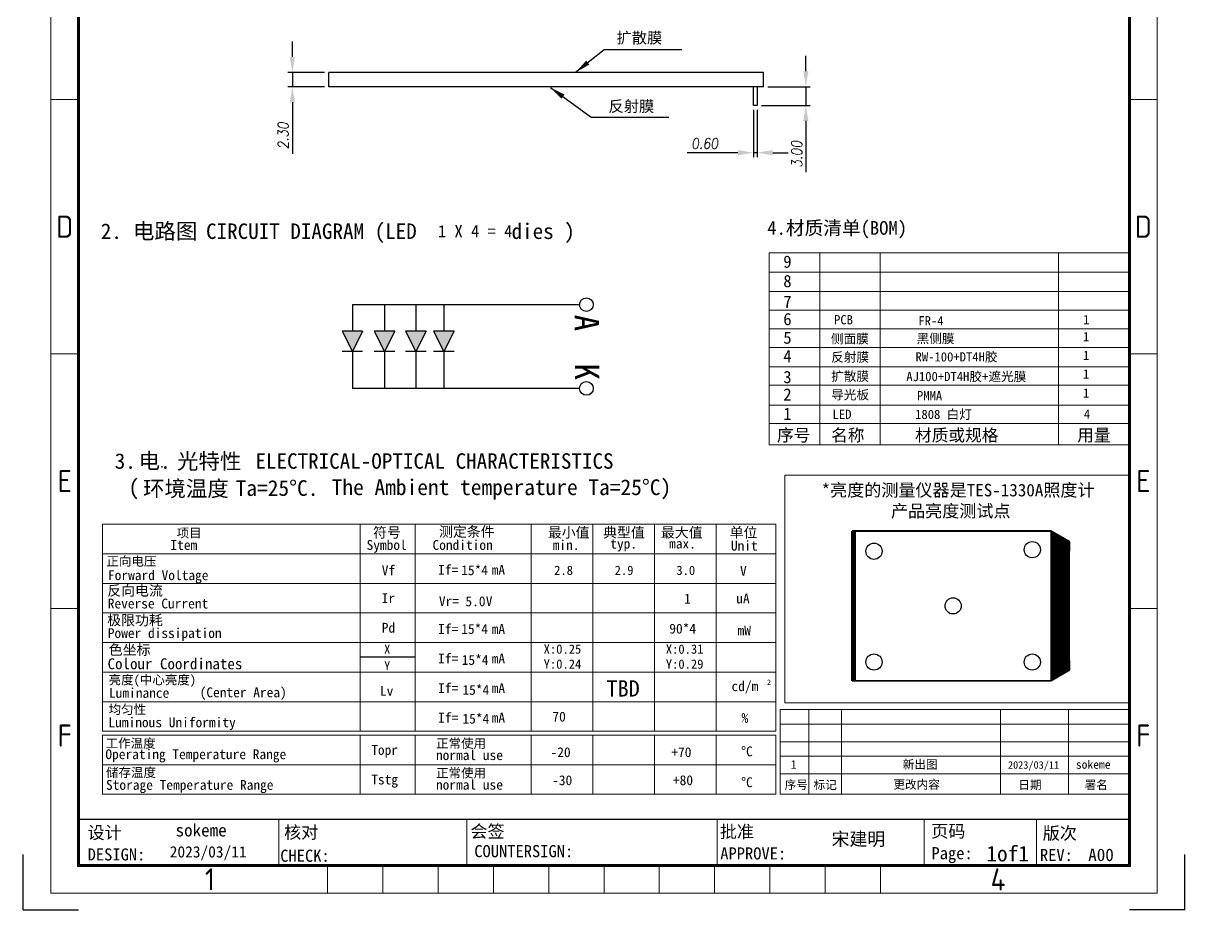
# Model space of a CAD drawing. Header units: millimetres. Extents: x -121 to 67, y 260 to 525.
# Drawn here: x -120.5 to 66.6, y 260.4 to 403.3 of the extents above; entities that cross this region are included whole.
import ezdxf
from ezdxf.enums import TextEntityAlignment as Align
from ezdxf.lldxf.tags import DXFTag

# ---------------------------------------------------------------- set-up
doc = ezdxf.new("R2010")
doc.units = ezdxf.units.MM
doc.layers.add('TEXT', color=5, linetype='Continuous', lineweight=15)
doc.layers.add('图框', color=63, linetype='Continuous', lineweight=9)
doc.styles.add('ISO Proportional', font='isocp.shx')
doc.styles.add('RD', font='ROMAND.shx')
doc.styles.add('ROMANS', font='romans.shx', dxfattribs={"width": 0.85, "oblique": 8})
doc.styles.add('STYLE1', font='')
doc.styles.get('STYLE1').set_extended_font_data('SimSun')
tags = doc.linetypes.add('CENTER2', pattern=[1.125, 0.75, -0.125, 0.125, -0.125]).pattern_tags.tags
tags[10:11] = [DXFTag(74, 4), DXFTag(75, 0), DXFTag(340, '0'), DXFTag(46, 1.0), DXFTag(50, 0.0), DXFTag(44, 0.0), DXFTag(45, 0.0)]
tags[8:9] = [DXFTag(74, 4), DXFTag(75, 0), DXFTag(340, '0'), DXFTag(46, 1.0), DXFTag(50, 0.0), DXFTag(44, 0.0), DXFTag(45, 0.0)]
tags[6:7] = [DXFTag(74, 4), DXFTag(75, 0), DXFTag(340, '0'), DXFTag(46, 1.0), DXFTag(50, 0.0), DXFTag(44, 0.0), DXFTag(45, 0.0)]
tags[4:5] = [DXFTag(74, 4), DXFTag(75, 0), DXFTag(340, '0'), DXFTag(46, 1.0), DXFTag(50, 0.0), DXFTag(44, 0.0), DXFTag(45, 0.0)]
doc.dimstyles.new('ISO-25', dxfattribs={"dimtxt": 2.5, "dimasz": 2.5, "dimexe": 1.25, "dimexo": 0.625, "dimtad": 1, "dimtxsty": 'Standard', "dimcen": 2.5, "dimadec": 0, "dimazin": 0, "dimtfac": 1, "dimtmove": 0, "dimatfit": 3, "dimfxl": 1, "dimarcsym": 0})
doc.dimstyles.new('ISO-25$0', dxfattribs={"dimtxt": 1.7, "dimasz": 2.5, "dimexe": 0.7, "dimexo": 0.7, "dimtad": 1, "dimzin": 1, "dimdsep": 46, "dimtxsty": 'ROMANS', "dimcen": 0.5, "dimclrd": 256, "dimclre": 256, "dimclrt": 256, "dimadec": 0, "dimazin": 0, "dimtp": 1.2, "dimtm": 1.2, "dimtfac": 1, "dimtmove": 0, "dimatfit": 3, "dimfxl": 0.5, "dimtolj": 1, "dimarcsym": 0})

# ---------------------------------------------------------------- blocks, each defined once
blk = doc.blocks.new('asdfasdgdfghghjgjhkhjklqwerwryeyturtuyzxcbxcvnbvbmnsfdgsfd')
at = {"const_width": 0.5}
blk.add_lwpolyline([(20.97, 289.91), (210.97, 289.91), (210.97, 12.91), (20.97, 12.91), (20.97, 289.91)], dxfattribs=at)
at = {"layer": 'Defpoints', "color": 132}
for p, q in [((10.97, 4.91), (10.97, 14.91)), ((220.97, 4.91), (220.97, 14.91)), ((10.97, 4.91), (20.97, 4.91)), ((220.97, 4.91), (210.97, 4.91))]:
    blk.add_line(p, q, dxfattribs=at)
at = {"layer": '图框'}
for p, q in [((15.97, 294.91), (15.97, 7.91)), ((215.97, 294.91), (215.97, 7.91)), ((20.97, 289.91), (20.97, 12.91)), ((210.97, 12.91), (210.97, 289.91)), ((15.97, 151.41), (20.97, 151.41)), ((210.97, 151.41), (215.97, 151.41)), ((20.97, 105.41), (15.97, 105.41)), ((215.97, 105.41), (210.97, 105.41)), ((20.97, 59.41), (15.97, 59.41)), ((215.97, 59.41), (210.97, 59.41)), ((20.97, 12.91), (210.97, 12.91)), ((65.97, 7.91), (65.97, 12.91)), ((75.97, 7.91), (75.97, 12.91)), ((85.97, 7.91), (85.97, 12.91)), ((95.97, 7.91), (95.97, 12.91)), ((105.97, 7.91), (105.97, 12.91)), ((115.97, 12.91), (115.97, 7.91)), ((125.97, 7.91), (125.97, 12.91)), ((135.97, 7.91), (135.97, 12.91)), ((145.97, 7.91), (145.97, 12.91)), ((155.97, 7.91), (155.97, 12.91)), ((165.97, 7.91), (165.97, 12.91)), ((215.97, 7.91), (15.97, 7.91)), ((65.97, 7.91), (165.97, 7.91))]:
    blk.add_line(p, q, dxfattribs=at)
at = {"layer": '图框', "style": 'ISO Proportional'}
for s, p in [('D', (18.47, 128.41)), ('D', (213.47, 128.41)), ('E', (18.47, 82.41)), ('E', (213.47, 82.41)), ('F', (18.47, 36.41)), ('F', (213.47, 36.41)), ('1', (44.72, 10.41)), ('4', (187.22, 10.41))]:
    blk.add_text(s, height=4, dxfattribs=at).set_placement(p, align=Align.MIDDLE)
blk = doc.blocks.new('*D30')
at = {"color": 6, "lineweight": -2}
for p, q in [((-77.15, 397.82), (-77.15, 400.32)), ((-71.96, 395.32), (-77.85, 395.32)), ((-77.15, 395.32), (-77.15, 393.02)), ((-71.96, 393.02), (-77.85, 393.02)), ((-77.15, 390.52), (-77.15, 382.23))]:
    blk.add_line(p, q, dxfattribs=at)
at = {"color": 6}
for points in [[(-77.56, 397.82), (-76.73, 397.82), (-77.15, 395.32)], [(-77.56, 390.52), (-76.73, 390.52), (-77.15, 393.02)]]:
    blk.add_solid(points, dxfattribs=at)
at = {"layer": 'Defpoints', "color": 0}
for p in [(-71.26, 395.32), (-77.15, 393.02), (-71.26, 393.02)]:
    blk.add_point(p, dxfattribs=at)
at = {"color": 3, "insert": (-78.62, 385.13), "char_height": 1.7, "attachment_point": 5, "rotation": 90, "style": 'ROMANS'}
blk.add_mtext('\\A1;2.30', dxfattribs=at)
blk = doc.blocks.new('*D31')
at = {"color": 6, "lineweight": -2}
for p, q in [((5.58, 395.52), (5.58, 398.02)), ((-0.56, 393.02), (6.28, 393.02)), ((5.58, 393.02), (5.58, 390.02)), ((-1.56, 390.02), (6.28, 390.02)), ((5.58, 387.52), (5.58, 379.28))]:
    blk.add_line(p, q, dxfattribs=at)
at = {"color": 6}
for points in [[(5.16, 395.52), (6, 395.52), (5.58, 393.02)], [(5.16, 387.52), (6, 387.52), (5.58, 390.02)]]:
    blk.add_solid(points, dxfattribs=at)
at = {"layer": 'Defpoints', "color": 0}
for p in [(-1.26, 393.02), (-2.26, 390.02), (5.58, 390.02)]:
    blk.add_point(p, dxfattribs=at)
at = {"color": 3, "insert": (4.11, 382.15), "char_height": 1.7, "attachment_point": 5, "rotation": 90, "style": 'ROMANS'}
blk.add_mtext('\\A1;3.00', dxfattribs=at)
blk = doc.blocks.new('*D32')
at = {"color": 6, "lineweight": -2}
for p, q in [((-2.86, 389.32), (-2.86, 381.7)), ((-2.26, 389.32), (-2.26, 381.7)), ((-5.36, 382.4), (-13.55, 382.4)), ((-2.26, 382.4), (-2.86, 382.4)), ((0.24, 382.4), (2.74, 382.4))]:
    blk.add_line(p, q, dxfattribs=at)
at = {"color": 6}
for points in [[(-5.36, 382.82), (-5.36, 381.98), (-2.86, 382.4)], [(0.24, 382.82), (0.24, 381.98), (-2.26, 382.4)]]:
    blk.add_solid(points, dxfattribs=at)
at = {"layer": 'Defpoints', "color": 0}
for p in [(-2.86, 390.02), (-2.26, 390.02), (-2.86, 382.4)]:
    blk.add_point(p, dxfattribs=at)
at = {"color": 3, "insert": (-10.71, 383.87), "char_height": 1.7, "attachment_point": 5, "style": 'ROMANS'}
blk.add_mtext('\\A1;0.60', dxfattribs=at)

msp = doc.modelspace()

# ---------------------------------------------------------------- hatches: boundary and pattern name
for points in [[(-67.474, 350.355), (-69.128, 353.663), (-65.82, 353.663)], [(-69.128, 353.663), (-65.82, 353.663), (-67.474, 350.355)], [(-69.128, 353.663), (-65.82, 353.663), (-67.474, 350.355)], [(-69.128, 353.663), (-65.82, 353.663), (-67.474, 350.355)], [(-69.128, 353.663), (-65.82, 353.663), (-67.474, 350.355)], [(-69.128, 353.663), (-65.82, 353.663), (-67.474, 350.355)], [(-69.128, 353.663), (-65.82, 353.663), (-67.474, 350.355)], [(-65.82, 353.663), (-67.474, 350.355), (-69.128, 353.663)], [(-62.288, 350.355), (-63.942, 353.663), (-60.634, 353.663)], [(-63.942, 353.663), (-60.634, 353.663), (-62.288, 350.355)], [(-63.942, 353.663), (-60.634, 353.663), (-62.288, 350.355)], [(-63.942, 353.663), (-60.634, 353.663), (-62.288, 350.355)], [(-63.942, 353.663), (-60.634, 353.663), (-62.288, 350.355)], [(-63.942, 353.663), (-60.634, 353.663), (-62.288, 350.355)], [(-63.942, 353.663), (-60.634, 353.663), (-62.288, 350.355)], [(-60.634, 353.663), (-62.288, 350.355), (-63.942, 353.663)], [(-57.248, 350.355), (-58.902, 353.663), (-55.594, 353.663)], [(-58.902, 353.663), (-55.594, 353.663), (-57.248, 350.355)], [(-58.902, 353.663), (-55.594, 353.663), (-57.248, 350.355)], [(-58.902, 353.663), (-55.594, 353.663), (-57.248, 350.355)], [(-58.902, 353.663), (-55.594, 353.663), (-57.248, 350.355)], [(-58.902, 353.663), (-55.594, 353.663), (-57.248, 350.355)], [(-58.902, 353.663), (-55.594, 353.663), (-57.248, 350.355)], [(-55.594, 353.663), (-57.248, 350.355), (-58.902, 353.663)], [(-52.748, 350.355), (-54.402, 353.663), (-51.094, 353.663)], [(-54.402, 353.663), (-51.094, 353.663), (-52.748, 350.355)], [(-54.402, 353.663), (-51.094, 353.663), (-52.748, 350.355)], [(-54.402, 353.663), (-51.094, 353.663), (-52.748, 350.355)], [(-54.402, 353.663), (-51.094, 353.663), (-52.748, 350.355)], [(-54.402, 353.663), (-51.094, 353.663), (-52.748, 350.355)], [(-54.402, 353.663), (-51.094, 353.663), (-52.748, 350.355)], [(-51.094, 353.663), (-52.748, 350.355), (-54.402, 353.663)]]:
    msp.add_hatch(color=256).paths.add_polyline_path(points)
h = msp.add_hatch()
h.set_pattern_fill('ANSI31', color=256, scale=0.05, angle=-90, style=0)
h.set_pattern_definition([(315, (-153.98834, 430.56841), (0.1122532, 0.1122532), [])])
h.paths.add_polyline_path([(13.557, 321.433), (13.057, 321.433), (13.057, 297.333), (13.557, 297.333)])
h = msp.add_hatch()
h.set_pattern_fill('ANSI37', color=5, scale=0.05, angle=-90, style=0)
h.set_pattern_definition([(315, (-153.98834, 430.56841), (0.1122532, 0.1122532), []), (45, (-153.98834, 430.56841), (-0.1122532, 0.1122532), [])])
h.paths.add_polyline_path([(48.057, 318.183), (47.557, 318.183), (47.557, 318.983), (47.232, 318.983), (47.232, 318.008, 0.6666667), (47.232, 315.758), (47.232, 313.008, 0.6666667), (47.232, 310.758), (47.232, 308.008, 0.6666667), (47.232, 305.758), (47.232, 303.008, 0.6666667), (47.232, 300.758), (47.232, 299.783), (47.557, 299.783), (47.557, 300.583), (48.057, 300.583)], flags=17)
h.paths.add_polyline_path([(45.057, 297.333), (48.057, 299.083), (48.057, 300.583), (47.557, 300.583), (47.557, 299.783), (47.232, 299.783), (47.232, 300.758, -0.6666667), (47.232, 303.008), (47.232, 305.758, -0.6666667), (47.232, 308.008), (47.232, 310.758, -0.6666667), (47.232, 313.008), (47.232, 315.758, -0.6666667), (47.232, 318.008), (47.232, 318.983), (47.557, 318.983), (47.557, 318.183), (48.057, 318.183), (48.057, 319.683), (45.057, 321.433)])

# ---------------------------------------------------------------- linework, layer by layer
for p, q in [((-1.264, 395.322), (-71.264, 395.322)), ((-71.264, 393.022), (-71.264, 395.322)), ((-1.264, 393.022), (-1.264, 395.322)), ((-1.264, 393.022), (-71.264, 393.022)), ((-2.864, 390.022), (-2.864, 393.022)), ((-2.264, 393.022), (-2.264, 390.022)), ((-2.264, 390.022), (-2.864, 390.022)), ((-67.474, 357.912), (-30.881, 357.912)), ((-67.474, 357.912), (-67.474, 353.663)), ((-67.474, 357.912), (-67.474, 353.663)), ((-67.474, 357.912), (-67.474, 353.663)), ((-67.474, 357.912), (-67.474, 353.663)), ((-67.474, 357.912), (-67.474, 353.663)), ((-67.474, 357.912), (-67.474, 353.663)), ((-67.474, 357.912), (-67.474, 353.663)), ((-67.474, 357.912), (-67.474, 353.663)), ((-62.288, 357.912), (-62.288, 353.663)), ((-62.288, 357.912), (-62.288, 353.663)), ((-62.288, 357.912), (-62.288, 353.663)), ((-62.288, 357.912), (-62.288, 353.663)), ((-62.288, 357.912), (-62.288, 353.663)), ((-62.288, 357.912), (-62.288, 353.663)), ((-62.288, 357.912), (-62.288, 353.663)), ((-62.288, 357.912), (-62.288, 353.663)), ((-57.248, 357.912), (-57.248, 353.663)), ((-57.248, 357.912), (-57.248, 353.663)), ((-57.248, 357.912), (-57.248, 353.663)), ((-57.248, 357.912), (-57.248, 353.663)), ((-57.248, 357.912), (-57.248, 353.663)), ((-57.248, 357.912), (-57.248, 353.663)), ((-57.248, 357.912), (-57.248, 353.663)), ((-57.248, 357.912), (-57.248, 353.663)), ((-52.748, 357.912), (-52.748, 353.663)), ((-52.748, 357.912), (-52.748, 353.663)), ((-52.748, 357.912), (-52.748, 353.663)), ((-52.748, 357.912), (-52.748, 353.663)), ((-52.748, 357.912), (-52.748, 353.663)), ((-52.748, 357.912), (-52.748, 353.663)), ((-52.748, 357.912), (-52.748, 353.663)), ((-52.748, 357.912), (-52.748, 353.663)), ((-65.82, 353.663), (-69.128, 353.663)), ((-69.128, 353.663), (-67.474, 350.355)), ((-69.128, 353.663), (-67.474, 350.355)), ((-65.82, 353.663), (-69.128, 353.663)), ((-65.82, 353.663), (-69.128, 353.663)), ((-69.128, 353.663), (-67.474, 350.355)), ((-69.128, 353.663), (-67.474, 350.355)), ((-65.82, 353.663), (-69.128, 353.663)), ((-65.82, 353.663), (-69.128, 353.663)), ((-69.128, 353.663), (-67.474, 350.355)), ((-69.128, 353.663), (-67.474, 350.355)), ((-65.82, 353.663), (-69.128, 353.663)), ((-65.82, 353.663), (-69.128, 353.663)), ((-69.128, 353.663), (-67.474, 350.355)), ((-69.128, 353.663), (-67.474, 350.355)), ((-65.82, 353.663), (-69.128, 353.663)), ((-65.82, 353.663), (-67.474, 350.355)), ((-65.82, 353.663), (-67.474, 350.355)), ((-65.82, 353.663), (-67.474, 350.355)), ((-65.82, 353.663), (-67.474, 350.355)), ((-65.82, 353.663), (-67.474, 350.355)), ((-65.82, 353.663), (-67.474, 350.355)), ((-65.82, 353.663), (-67.474, 350.355)), ((-65.82, 353.663), (-67.474, 350.355)), ((-60.634, 353.663), (-63.942, 353.663)), ((-63.942, 353.663), (-62.288, 350.355)), ((-63.942, 353.663), (-62.288, 350.355)), ((-60.634, 353.663), (-63.942, 353.663)), ((-60.634, 353.663), (-63.942, 353.663)), ((-63.942, 353.663), (-62.288, 350.355)), ((-63.942, 353.663), (-62.288, 350.355)), ((-60.634, 353.663), (-63.942, 353.663)), ((-60.634, 353.663), (-63.942, 353.663)), ((-63.942, 353.663), (-62.288, 350.355)), ((-63.942, 353.663), (-62.288, 350.355)), ((-60.634, 353.663), (-63.942, 353.663)), ((-60.634, 353.663), (-63.942, 353.663)), ((-63.942, 353.663), (-62.288, 350.355)), ((-63.942, 353.663), (-62.288, 350.355)), ((-60.634, 353.663), (-63.942, 353.663)), ((-60.634, 353.663), (-62.288, 350.355)), ((-60.634, 353.663), (-62.288, 350.355)), ((-60.634, 353.663), (-62.288, 350.355)), ((-60.634, 353.663), (-62.288, 350.355)), ((-60.634, 353.663), (-62.288, 350.355)), ((-60.634, 353.663), (-62.288, 350.355)), ((-60.634, 353.663), (-62.288, 350.355)), ((-60.634, 353.663), (-62.288, 350.355)), ((-55.594, 353.663), (-58.902, 353.663)), ((-58.902, 353.663), (-57.248, 350.355)), ((-58.902, 353.663), (-57.248, 350.355)), ((-55.594, 353.663), (-58.902, 353.663)), ((-55.594, 353.663), (-58.902, 353.663)), ((-58.902, 353.663), (-57.248, 350.355)), ((-58.902, 353.663), (-57.248, 350.355)), ((-55.594, 353.663), (-58.902, 353.663)), ((-55.594, 353.663), (-58.902, 353.663)), ((-58.902, 353.663), (-57.248, 350.355)), ((-58.902, 353.663), (-57.248, 350.355)), ((-55.594, 353.663), (-58.902, 353.663)), ((-55.594, 353.663), (-58.902, 353.663)), ((-58.902, 353.663), (-57.248, 350.355)), ((-58.902, 353.663), (-57.248, 350.355)), ((-55.594, 353.663), (-58.902, 353.663)), ((-55.594, 353.663), (-57.248, 350.355)), ((-55.594, 353.663), (-57.248, 350.355)), ((-55.594, 353.663), (-57.248, 350.355)), ((-55.594, 353.663), (-57.248, 350.355)), ((-55.594, 353.663), (-57.248, 350.355)), ((-55.594, 353.663), (-57.248, 350.355)), ((-55.594, 353.663), (-57.248, 350.355)), ((-55.594, 353.663), (-57.248, 350.355)), ((-51.094, 353.663), (-54.402, 353.663)), ((-54.402, 353.663), (-52.748, 350.355)), ((-54.402, 353.663), (-52.748, 350.355)), ((-51.094, 353.663), (-54.402, 353.663)), ((-51.094, 353.663), (-54.402, 353.663)), ((-54.402, 353.663), (-52.748, 350.355)), ((-54.402, 353.663), (-52.748, 350.355)), ((-51.094, 353.663), (-54.402, 353.663)), ((-51.094, 353.663), (-54.402, 353.663)), ((-54.402, 353.663), (-52.748, 350.355)), ((-54.402, 353.663), (-52.748, 350.355)), ((-51.094, 353.663), (-54.402, 353.663)), ((-51.094, 353.663), (-54.402, 353.663)), ((-54.402, 353.663), (-52.748, 350.355)), ((-54.402, 353.663), (-52.748, 350.355)), ((-51.094, 353.663), (-54.402, 353.663)), ((-51.094, 353.663), (-52.748, 350.355)), ((-51.094, 353.663), (-52.748, 350.355)), ((-51.094, 353.663), (-52.748, 350.355)), ((-51.094, 353.663), (-52.748, 350.355)), ((-51.094, 353.663), (-52.748, 350.355)), ((-51.094, 353.663), (-52.748, 350.355)), ((-51.094, 353.663), (-52.748, 350.355)), ((-51.094, 353.663), (-52.748, 350.355)), ((-65.82, 350.355), (-69.128, 350.355)), ((-65.82, 350.355), (-69.128, 350.355)), ((-65.82, 350.355), (-69.128, 350.355)), ((-65.82, 350.355), (-69.128, 350.355)), ((-65.82, 350.355), (-69.128, 350.355)), ((-65.82, 350.355), (-69.128, 350.355)), ((-65.82, 350.355), (-69.128, 350.355)), ((-65.82, 350.355), (-69.128, 350.355)), ((-67.474, 350.355), (-67.474, 344.414)), ((-67.474, 350.355), (-67.474, 344.414)), ((-67.474, 350.355), (-67.474, 344.414)), ((-67.474, 350.355), (-67.474, 344.414)), ((-67.474, 350.355), (-67.474, 344.414)), ((-67.474, 350.355), (-67.474, 344.414)), ((-67.474, 350.355), (-67.474, 344.414)), ((-67.474, 350.355), (-67.474, 344.414)), ((-60.634, 350.355), (-63.942, 350.355)), ((-60.634, 350.355), (-63.942, 350.355)), ((-60.634, 350.355), (-63.942, 350.355)), ((-60.634, 350.355), (-63.942, 350.355)), ((-60.634, 350.355), (-63.942, 350.355)), ((-60.634, 350.355), (-63.942, 350.355)), ((-60.634, 350.355), (-63.942, 350.355)), ((-60.634, 350.355), (-63.942, 350.355)), ((-62.288, 350.355), (-62.288, 344.414)), ((-62.288, 350.355), (-62.288, 344.414)), ((-62.288, 350.355), (-62.288, 344.414)), ((-62.288, 350.355), (-62.288, 344.414)), ((-62.288, 350.355), (-62.288, 344.414)), ((-62.288, 350.355), (-62.288, 344.414)), ((-62.288, 350.355), (-62.288, 344.414)), ((-62.288, 350.355), (-62.288, 344.414)), ((-55.594, 350.355), (-58.902, 350.355)), ((-55.594, 350.355), (-58.902, 350.355)), ((-55.594, 350.355), (-58.902, 350.355)), ((-55.594, 350.355), (-58.902, 350.355)), ((-55.594, 350.355), (-58.902, 350.355)), ((-55.594, 350.355), (-58.902, 350.355)), ((-55.594, 350.355), (-58.902, 350.355)), ((-55.594, 350.355), (-58.902, 350.355)), ((-57.248, 350.355), (-57.248, 344.414)), ((-57.248, 350.355), (-57.248, 344.414)), ((-57.248, 350.355), (-57.248, 344.414)), ((-57.248, 350.355), (-57.248, 344.414)), ((-57.248, 350.355), (-57.248, 344.414)), ((-57.248, 350.355), (-57.248, 344.414)), ((-57.248, 350.355), (-57.248, 344.414)), ((-57.248, 350.355), (-57.248, 344.414)), ((-51.094, 350.355), (-54.402, 350.355)), ((-51.094, 350.355), (-54.402, 350.355)), ((-51.094, 350.355), (-54.402, 350.355)), ((-51.094, 350.355), (-54.402, 350.355)), ((-51.094, 350.355), (-54.402, 350.355)), ((-51.094, 350.355), (-54.402, 350.355)), ((-51.094, 350.355), (-54.402, 350.355)), ((-51.094, 350.355), (-54.402, 350.355)), ((-52.748, 350.355), (-52.748, 344.414)), ((-52.748, 350.355), (-52.748, 344.414)), ((-52.748, 350.355), (-52.748, 344.414)), ((-52.748, 350.355), (-52.748, 344.414)), ((-52.748, 350.355), (-52.748, 344.414)), ((-52.748, 350.355), (-52.748, 344.414)), ((-52.748, 350.355), (-52.748, 344.414)), ((-52.748, 350.355), (-52.748, 344.414)), ((-30.881, 344.414), (-67.474, 344.414)), ((13.057, 297.333), (13.057, 321.433)), ((13.057, 321.433), (45.057, 321.433)), ((13.557, 297.333), (13.557, 321.433)), ((45.057, 321.433), (45.057, 297.333)), ((48.057, 319.683), (45.057, 321.433)), ((47.232, 318.983), (47.232, 318.008)), ((47.557, 318.983), (47.232, 318.983)), ((47.557, 318.983), (47.557, 318.183)), ((48.057, 318.183), (47.557, 318.183)), ((48.057, 319.683), (48.057, 318.183)), ((48.057, 300.583), (48.057, 318.183)), ((47.232, 315.758), (47.232, 313.008)), ((47.232, 310.758), (47.232, 308.008)), ((47.232, 305.758), (47.232, 303.008)), ((47.232, 300.758), (47.232, 299.783)), ((47.557, 299.783), (47.232, 299.783)), ((47.557, 300.583), (47.557, 299.783)), ((48.057, 300.583), (47.557, 300.583)), ((48.057, 300.583), (48.057, 299.083)), ((48.057, 299.083), (45.057, 297.333)), ((45.057, 297.333), (13.057, 297.333))]:
    msp.add_line(p, q)
at = {"color": 0}
for p, q in [((57.714, 366.258), (57.714, 335.315)), ((-66.197, 301.155), (-57.373, 301.155))]:
    msp.add_line(p, q, dxfattribs=at)
at = {"color": 5}
msp.add_line((57.714, 330.45), (57.714, 293.764), dxfattribs=at)
at = {"color": 3, "linetype": 'CENTER2'}
for p, q in [((12.982, 297.333), (12.982, 321.433)), ((13.057, 321.508), (45.057, 321.508)), ((48.095, 319.748), (45.095, 321.498)), ((48.095, 299.019), (45.095, 297.269)), ((45.057, 297.258), (13.057, 297.258))]:
    msp.add_line(p, q, dxfattribs=at)
at = {"color": 4}
msp.add_line((57.714, 292.687), (57.714, 279.031), dxfattribs=at)
for centre, radius in [((-29.778, 357.912), 1.103), ((-29.778, 344.414), 1.103), ((16.557, 318.185), 1.304), ((42.057, 318.433), 1.304), ((29.307, 309.383), 1.304), ((16.557, 300.333), 1.304), ((42.057, 300.333), 1.304)]:
    msp.add_circle(centre, radius)
for centre in [(47.701, 316.883), (47.701, 311.883), (47.701, 306.883), (47.701, 301.883)]:
    msp.add_arc(centre, 1.219, 112.61986, 247.38014)
at = {"layer": 'TEXT', "color": 0}
msp.add_line((-28.744, 288.559), (-28.744, 279.031), dxfattribs=at)
at = {"layer": 'TEXT', "color": 0, "lineweight": 15}
for p, q in [((-79.322, 274.94), (-79.322, 267.546)), ((-49.046, 274.94), (-49.046, 267.546)), ((-8.692, 274.94), (-8.692, 267.546)), ((24.631, 274.94), (24.631, 267.546)), ((42.731, 267.546), (42.731, 274.94))]:
    msp.add_line(p, q, dxfattribs=at)
at = {"layer": 'TEXT', "color": 0}
for points in [[(-98.168, 331.652), (-98.202, 331.796), (-98.225, 331.823), (-98.072, 331.776), (-98.051, 331.725)], [(57.714, 330.45), (2.218, 330.45), (2.218, 293.764), (57.714, 293.764)], [(-107.76, 322.535), (-107.76, 289.187)], [(-107.76, 322.535), (0.759, 322.535)], [(-66.197, 322.535), (-66.197, 289.187)], [(-57.373, 322.535), (-57.373, 289.187)], [(-38.655, 322.535), (-38.655, 289.187)], [(-28.744, 322.535), (-28.744, 289.187)], [(-18.799, 322.535), (-18.799, 289.187)], [(-8.854, 322.535), (-8.854, 289.187)], [(-8.854, 322.535), (-8.854, 289.187)], [(0.759, 322.535), (0.759, 289.187)], [(-107.76, 317.771), (0.759, 317.771)], [(-107.76, 313.007), (0.759, 313.007)], [(-107.76, 308.243), (0.759, 308.243)], [(-107.76, 303.479), (0.759, 303.479)], [(-107.76, 298.715), (0.759, 298.715)], [(-107.76, 293.951), (0.759, 293.951)], [(-107.76, 289.187), (0.759, 289.187)], [(-107.76, 288.559), (-107.76, 279.031)], [(-107.76, 288.559), (0.759, 288.559)], [(-66.197, 288.514), (-66.197, 278.986)], [(-57.373, 288.559), (-57.373, 279.031)], [(-38.655, 288.559), (-38.655, 279.031)], [(-18.799, 288.559), (-18.799, 279.031)], [(-8.854, 288.559), (-8.854, 279.031)], [(0.759, 288.559), (0.759, 279.031)], [(-107.76, 283.795), (0.759, 283.795)], [(-107.76, 279.031), (0.759, 279.031)]]:
    msp.add_lwpolyline(points, dxfattribs=at)
at = {"layer": 'TEXT', "color": 0, "lineweight": 15, "const_width": 0.178}
msp.add_lwpolyline([(-111.487, 274.988), (57.715, 274.988)], dxfattribs=at)
at = {"layer": '图框', "color": 0}
for p, q in [((-0.352, 366.258), (57.714, 366.258)), ((-0.352, 335.315), (-0.352, 366.258)), ((7.82, 335.315), (7.82, 366.258)), ((17.536, 335.315), (17.536, 366.258)), ((46.258, 335.315), (46.258, 366.258)), ((-0.352, 363.137), (57.714, 363.137)), ((-0.352, 360.016), (57.714, 360.016)), ((-0.352, 357.041), (57.714, 357.041)), ((-0.352, 354.005), (57.714, 354.005)), ((-0.352, 351.03), (57.714, 351.03)), ((-0.352, 347.909), (57.714, 347.909)), ((-0.352, 344.934), (57.714, 344.934)), ((-0.352, 341.727), (57.714, 341.727)), ((-0.352, 338.752), (57.714, 338.752)), ((-0.352, 335.315), (57.714, 335.315))]:
    msp.add_line(p, q, dxfattribs=at)
at = {"layer": '图框', "color": 4}
for p, q in [((1.451, 292.687), (57.714, 292.687)), ((1.451, 279.031), (1.451, 292.687)), ((6.069, 279.031), (6.069, 292.687)), ((11.342, 279.031), (11.342, 292.687)), ((36.912, 279.031), (36.912, 292.687)), ((47.882, 279.031), (47.882, 292.687)), ((1.451, 290.353), (57.714, 290.353)), ((1.451, 287.504), (57.714, 287.504)), ((1.451, 285.171), (57.714, 285.171)), ((1.451, 282.322), (57.714, 282.322)), ((1.451, 279.031), (57.714, 279.031))]:
    msp.add_line(p, q, dxfattribs=at)

# ---------------------------------------------------------------- block references
at = {"lineweight": 50, "xscale": 0.8910880771437348, "yscale": 0.8910880771430811, "zscale": 0.8910880771434533}
msp.add_blockref('asdfasdgdfghghjgjhkhjklqwerwryeyturtuyzxcbxcvnbvbmnsfdgsfd', (-130.279, 256.048), dxfattribs=at)

# ---------------------------------------------------------------- texts
at = {"color": 7, "style": 'STYLE1'}
msp.add_text('1 X 4 = 4', height=1.9604, dxfattribs=at).set_placement((-47.697, 368.763), align=Align.CENTER)
at = {"color": 0, "style": 'STYLE1'}
for s, height, p in [('15*4', 1.5864, (-47.783, 314.338)), ('5.0', 1.5864, (-47.645, 309.331)), ('1', 1.586, (-13.499, 309.756)), ('15*4', 1.5864, (-47.783, 304.873)), ('90*4', 1.5864, (-14.262, 304.927)), ('15*4', 1.5864, (-47.704, 299.885)), ('15*4', 1.5864, (-47.586, 295.054)), ('15*4', 1.5864, (-47.586, 290.42)), ('70', 1.5864, (-34.176, 290.749)), ('-20', 1.5864, (-33.931, 285.013)), ('+70', 1.5864, (-14.472, 285.013)), ('-30', 1.5864, (-33.671, 280.5)), ('+80', 1.5864, (-14.212, 280.5))]:
    msp.add_text(s, height=height, dxfattribs=at).set_placement(p, align=Align.CENTER)
at = {"color": 1, "style": 'STYLE1'}
msp.add_text('A00', height=2.0181, dxfattribs=at).set_placement((51.073, 268.266))
at = {"width": 9.43777, "attachment_point": 3, "style": 'RD'}
for s, insert, char_height in [('{\\fSimSun|b0|i0|c134|p54;扩散膜}', (-17.553, 401.815), 1.8), ('{\\fSimSun|b0|i0|c134|p54;\\H0.9524x;反射膜}', (-18.849, 390.78), 1.89)]:
    msp.add_mtext(s, dxfattribs=dict(at, insert=insert, char_height=char_height))
at = {"color": 0, "attachment_point": 1, "style": 'STYLE1'}
for s, insert, char_height, width in [('{\\C0;4.材质清单(BOM)}', (-0.637, 371.381), 2.20442, 26.06635), ('{\\fSimSun|b0|i0|c134|p54;\\H0.8x;\\C0;宋建明}', (9.717, 272.89), 2.6453, 13.45972)]:
    msp.add_mtext(s, dxfattribs=dict(at, insert=insert, char_height=char_height, width=width))
at = {"char_height": 3.92292, "width": 4.11487, "attachment_point": 1, "rotation": 270}
for s, insert in [('{\\fSimHei|b0|i0|c134|p49;A}', (-27.741, 356.307)), ('{\\fSimHei|b0|i0|c134|p49;K}', (-27.707, 348.44))]:
    msp.add_mtext(s, dxfattribs=dict(at, insert=insert))
at = {"color": 0, "attachment_point": 1}
for s, insert, char_height, width in [('{\\f@Simsun|b0|i0|c134|p65;\\H1.631x;2.8}', (-34.971, 315.859), 0.91122, 7.57178), ('{\\f@Simsun|b0|i0|c134|p65;\\H1.631x;2.9}', (-25.225, 315.859), 0.91122, 7.57178), ('{\\f@Simsun|b0|i0|c134|p65;\\H1.631x;3.0}', (-15.281, 315.859), 0.91122, 7.57178), ('{\\fSimSun|b0|i0|c134|p2;\\H1.631x;X:0.25}', (-36.661, 303.167), 0.91122, 7.57178), ('{\\fSimSun|b0|i0|c134|p2;\\H1.631x;X:0.31}', (-16.982, 303.167), 0.91122, 7.57178), ('{\\fSimSun|b0|i0|c134|p2;\\H1.631x;Y:0.24}', (-36.661, 300.749), 0.91122, 7.57178), ('{\\fSimSun|b0|i0|c134|p2;\\H1.631x;Y:0.29}', (-16.982, 300.749), 0.91122, 7.57178), ('{\\fSimHei|b0|i0|c134|p49;\\H2.889x;TBD}', (-26.546, 297.407), 0.91122, 7.57178), ('{\\fSimHei|b0|i0|c134|p2;2023/03/11}', (38.136, 284.359), 1.21285, 9.09244), ('{\\fSimHei|b0|i0|c134|p2;2023/03/11}', (-96.895, 270.665), 1.81928, 13.63866)]:
    msp.add_mtext(s, dxfattribs=dict(at, insert=insert, char_height=char_height, width=width))
at = {"lineweight": 25, "insert": (34.661, 270.727), "char_height": 2.5226, "width": 11.9828, "attachment_point": 1, "style": 'STYLE1'}
msp.add_mtext('1of1', dxfattribs=at)
at = {"layer": 'TEXT', "color": 0, "style": 'STYLE1'}
for s, height, p in [('2.', 2.4951, (-108.004, 368.498)), ('电路图', 2.5336, (-102.824, 368.498)), ('CIRCUIT DIAGRAM (LED         dies )', 2.49507, (-91.055, 368.498)), ('3.', 2.4945, (-105.762, 331.473)), ('电', 2.533, (-101.919, 331.473)), ('光特性', 2.533, (-95.733, 331.419)), ('ELECTRICAL-OPTICAL CHARACTERISTICS', 2.4945, (-83.095, 331.473)), ('.', 2.533, (-98.46, 331.468)), ('(                  The Ambient temperature Ta=25%%DC)', 2.53305, (-103.549, 327.232)), ('环境温度', 2.533, (-101.209, 327.014)), ('Ta=25%%dC.', 2.533, (-86.28, 327.101)), ('*亮度的测量仪器是TES-1330A照度计', 2.01673, (8.115, 327.027)), ('产品亮度测试点', 2.0167, (19.296, 323.669)), ('项目', 1.4762, (-95.786, 320.395)), ('符号', 1.6403, (-64.132, 320.395)), ('测定条件', 1.6403, (-53.521, 320.526)), ('最小值', 1.6403, (-35.986, 320.395)), ('典型值', 1.6403, (-27.079, 320.395)), ('最大值', 1.6403, (-17.769, 320.395)), ('单位', 1.6403, (-6.694, 320.395)), ('Item', 1.5864, (-96.787, 318.405)), ('正向电压', 1.4762, (-107.099, 315.848)), ('Forward Voltage', 1.58645, (-106.849, 313.533)), ('反向电流', 1.6403, (-106.966, 311.03)), ('Reverse Current', 1.58645, (-106.885, 308.97)), ('极限功耗', 1.6403, (-106.966, 306.266)), ('Power dissipation', 1.58645, (-106.885, 304.206)), ('色坐标', 1.6491, (-106.741, 301.488)), ('Colour Coordinates', 1.77223, (-106.91, 299.17)), ('亮度(中心亮度)', 1.4762, (-106.749, 296.734)), ('Luminance', 1.5864, (-106.687, 294.57)), ('(Center Area)', 1.58645, (-92.078, 294.66)), ('均匀性', 1.4762, (-106.749, 291.97)), ('Luminous Uniformity', 1.58645, (-106.772, 289.829)), ('工作温度', 1.4762, (-107.228, 286.52)), ('正常使用', 1.4762, (-53.988, 286.497)), ('Operating Temperature Range', 1.58645, (-107.269, 284.692)), ('储存温度', 1.4762, (-107.17, 281.814)), ('正常使用', 1.4762, (-53.988, 281.733)), ('Storage Temperature Range', 1.58645, (-107.17, 279.749))]:
    msp.add_text(s, height=height, dxfattribs=at).set_placement(p)
for s, height, p in [('9', 1.969, (1.946, 364.839)), ('8', 1.969, (1.946, 361.717)), ('7', 1.969, (1.946, 358.36)), ('6', 1.969, (1.946, 355.589)), ('PCB', 1.4934, (10.122, 355.482)), ('FR-4', 1.4934, (23.705, 355.313)), ('1', 1.493, (50.259, 355.516)), ('5', 1.969, (1.946, 352.602)), ('侧面膜', 1.4934, (9.613, 352.422)), ('黑侧膜', 1.4934, (23.418, 352.464)), ('1', 1.493, (50.223, 352.767)), ('4', 1.969, (1.946, 349.61)), ('反射膜', 1.4934, (9.653, 349.466)), ('RW-100+DT4H胶', 1.49336, (23.251, 349.504)), ('1', 1.493, (50.223, 349.731)), ('3', 1.969, (1.946, 346.253)), ('扩散膜', 1.4934, (9.653, 346.385)), ('AJ100+DT4H胶+遮光膜', 1.49336, (21.766, 346.34)), ('1', 1.493, (50.223, 346.746)), ('2', 1.969, (1.946, 343.45)), ('导光板', 1.4934, (9.653, 343.394)), ('1', 1.493, (50.223, 343.674)), ('PMMA ', 1.4934, (23.481, 343.246)), ('1', 1.969, (1.946, 340.324)), ('LED', 1.4934, (9.886, 340.246)), ('1808 白灯', 1.4934, (23.182, 340.235)), ('4', 1.493, (50.358, 340.266)), ('序号', 1.9691, (0.947, 336.888)), ('名称', 1.9691, (9.653, 336.888)), ('材质或规格', 1.9691, (23.175, 336.888)), ('用量', 1.9691, (49.303, 336.888)), ('1', 1.371, (3.127, 283.828)), ('新出图', 1.3712, (21.186, 283.828)), ('sokeme', 1.3712, (49.076, 283.828)), ('序号', 1.3712, (2.17, 280.537)), ('标记', 1.3712, (6.826, 280.537)), ('更改内容', 1.3712, (19.68, 280.603)), ('日期', 1.3712, (39.827, 280.537)), ('署名', 1.3712, (50.479, 280.537))]:
    msp.add_text(s, height=height, dxfattribs=at).set_placement(p, align=Align.MIDDLE_LEFT)
for s, height, p in [('Symbol', 1.5864, (-61.953, 318.405)), ('Condition', 1.5864, (-49.713, 318.405)), ('min.', 1.5864, (-33.046, 318.405)), ('typ.', 1.5864, (-23.773, 318.608)), ('max.', 1.5864, (-14.298, 318.629)), ('Unit', 1.5864, (-4.337, 318.289)), ('Vf', 1.5864, (-61.669, 314.329)), ('If=     mA', 1.5864, (-48.27, 314.398)), ('V', 1.586, (-4.488, 314.248)), ('Ir', 1.5864, (-61.669, 309.83)), ('Vr=    V', 1.5864, (-49.222, 309.357)), ('uA', 1.5866, (-4.552, 309.782)), ('Pd', 1.5864, (-61.669, 305.066)), ('If=     mA', 1.5864, (-48.27, 304.87)), ('mW', 1.5864, (-4.349, 304.628)), ('X', 1.418, (-61.863, 301.7)), ('If=     mA', 1.5864, (-48.27, 300.106)), ('Y', 1.418, (-61.863, 299.039)), ('Lv', 1.5864, (-61.953, 294.892)), ('If=     mA', 1.5864, (-48.27, 295.342)), ('cd/m', 1.5864, (-4.239, 295.652)), ('2', 0.865, (-0.363, 296.65)), ('If=     mA', 1.5864, (-48.27, 290.578)), ('%', 1.586, (-4.239, 290.547)), ('Topr', 1.5864, (-62.284, 285.382)), ('%%DC', 1.5864, (-3.914, 285.149)), ('normal use', 1.5864, (-48.617, 284.543)), ('Tstg', 1.5864, (-62.284, 280.619)), ('normal use', 1.5864, (-48.617, 279.779)), ('%%DC', 1.5864, (-3.914, 280.169))]:
    msp.add_text(s, height=height, dxfattribs=at).set_placement(p, align=Align.CENTER)
at = {"layer": 'TEXT', "color": 0, "lineweight": 15, "style": 'STYLE1'}
for s, height, p in [('设计', 2.0181, (-110.143, 271.849)), ('sokeme', 2.0181, (-95.964, 272.232)), ('核对', 2.0181, (-78.475, 271.899)), ('会签', 2.0181, (-48.461, 272.052)), ('批准', 2.0181, (-8.285, 272.009)), ('页码', 2.0181, (25.778, 272.088)), ('版次', 2.0181, (43.739, 271.751)), ('DESIGN:', 1.9519, (-110.128, 268.362)), ('CHECK:', 1.9519, (-79.096, 268.157)), ('COUNTERSIGN:', 1.95189, (-47.836, 268.895)), ('APPROVE:', 1.9519, (-8.209, 268.524)), ('Page:', 1.9519, (25.82, 268.567)), ('REV:', 1.9519, (43.29, 268.265))]:
    msp.add_text(s, height=height, dxfattribs=at).set_placement(p)

# ---------------------------------------------------------------- dimensions: what is measured, and where the dimension line sits
for base, p1, p2, picture, middle in [((-77.146, 393.022), (-71.264, 395.322), (-71.264, 393.022), '*D30', (-78.621, 385.127)), ((5.58, 390.022), (-1.264, 393.022), (-2.264, 390.022), '*D31', (4.105, 382.15))]:
    dim = msp.add_linear_dim(base=base, p1=p1, p2=p2, angle=270, dimstyle='ISO-25$0', override={"dimclrd": 6, "dimclre": 6, "dimclrt": 3, "dimfxl": 1.25})
    dim.commit()
    dim.dimension.update_dxf_attribs({"geometry": picture, "text_midpoint": middle})
dim = msp.add_linear_dim(base=(-2.864, 382.399), p1=(-2.264, 390.022), p2=(-2.864, 390.022), dimstyle='ISO-25$0', override={"dimclrd": 6, "dimclre": 6, "dimclrt": 3, "dimfxl": 1.25})
dim.commit()
dim.dimension.update_dxf_attribs({"geometry": '*D32', "text_midpoint": (-10.708, 383.874)})

# ---------------------------------------------------------------- leaders
at = {"color": 6}
for points in [[(-31.505, 395.344), (-26.92, 399.027), (-14.414, 399.027)], [(-35.584, 392.884), (-28.981, 388.141), (-16.475, 388.141)]]:
    msp.add_leader(points, dimstyle='ISO-25', override={"dimgap": 0.625, "dimtad": 0}, dxfattribs=at)

doc.saveas('drawing.dxf')
